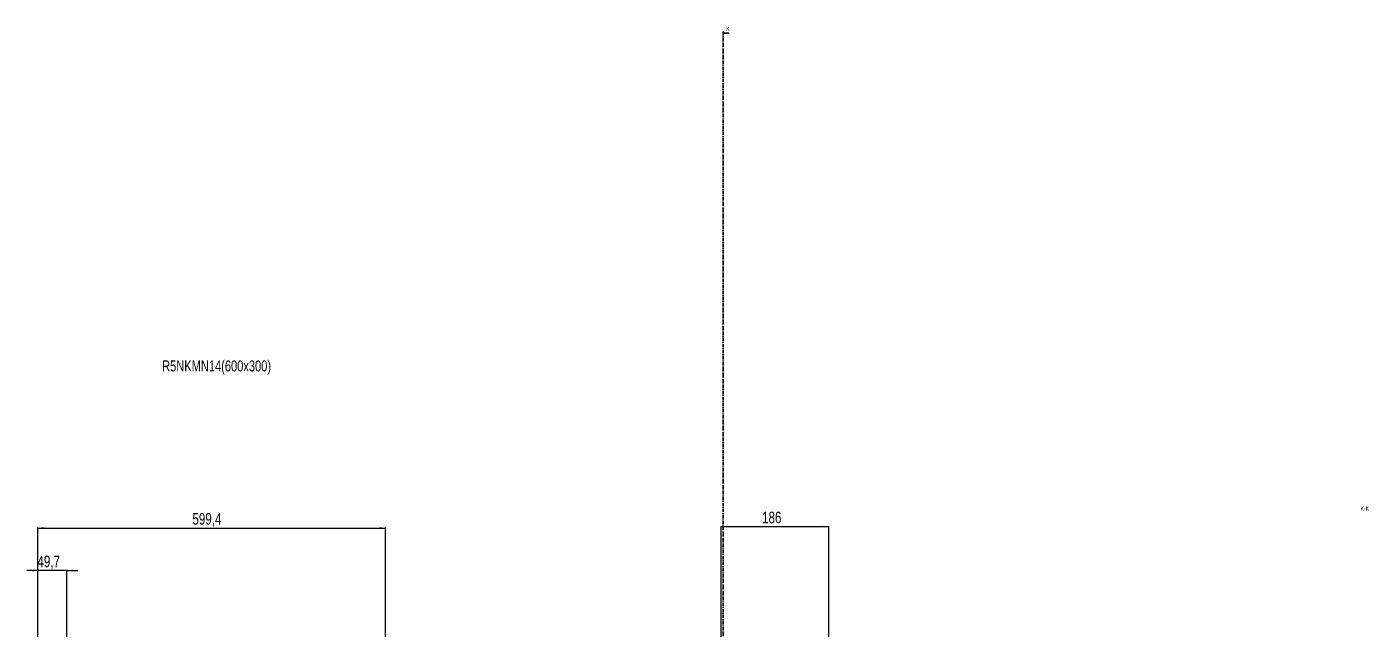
# Model space of a CAD drawing. Header units: millimetres. Extents: x -199 to 2653, y -1547 to 1507.
# Drawn here: x 45 to 2359, y 468 to 1507 of the extents above; entities that cross this region are included whole.
import ezdxf

# ---------------------------------------------------------------- set-up
doc = ezdxf.new("R2010")
doc.units = ezdxf.units.MM
doc.linetypes.add('CENTER', pattern=[10.16, 6.35, -1.27, 1.27, -1.27])
doc.layers.add('FORMAT', color=7, linetype='Continuous')
doc.styles.add('SLDTEXTSTYLE0', font='TXT', dxfattribs={"width": 0.75})
doc.dimstyles.new('SLDDIMSTYLE0', dxfattribs={"dimtxt": 20, "dimasz": 10, "dimexe": 0, "dimexo": 0.0625, "dimgap": 5, "dimtad": 2, "dimdec": 1, "dimrnd": 1e-09, "dimzin": 12, "dimdsep": 46, "dimtxsty": 'SLDTEXTSTYLE0', "dimsah": 1, "dimcen": 0.09, "dimadec": 0, "dimazin": 3, "dimtfac": 1, "dimtofl": 0, "dimtmove": 0, "dimatfit": 3, "dimfxl": 0, "dimfrac": 2, "dimtolj": 1, "dimtzin": 12, "dimarcsym": 0})
doc.dimstyles.new('SLDDIMSTYLE1', dxfattribs={"dimtxt": 20, "dimasz": 10, "dimexe": 0, "dimexo": 0.0625, "dimgap": 5, "dimtad": 2, "dimdec": 1, "dimrnd": 1e-09, "dimzin": 12, "dimdsep": 46, "dimtxsty": 'SLDTEXTSTYLE0', "dimsah": 1, "dimcen": 0.09, "dimadec": 0, "dimazin": 3, "dimtfac": 1, "dimtmove": 0, "dimatfit": 0, "dimfxl": 0, "dimfrac": 2, "dimtolj": 1, "dimtzin": 12, "dimarcsym": 0})

# ---------------------------------------------------------------- blocks, each defined once
blk = doc.blocks.new('_D_1')
at = {"layer": 'FORMAT'}
for p, q in [((64, 447.2), (64, 643.6)), ((64, 642.6), (663.4, 642.6)), ((663.4, 447.2), (663.4, 643.6))]:
    blk.add_line(p, q, dxfattribs=at)
for points in [[(64, 642.6), (74, 641.1), (74, 644.2)], [(663.4, 642.6), (653.4, 644.2), (653.4, 641.1)]]:
    blk.add_solid(points, dxfattribs=at)
at = {"layer": 'FORMAT', "insert": (330.4, 668.4), "char_height": 20, "attachment_point": 1, "style": 'SLDTEXTSTYLE0'}
blk.add_mtext('599,4', dxfattribs=at)
blk = doc.blocks.new('_D_2')
at = {"layer": 'FORMAT'}
for p, q in [((64, 569.2), (44.7, 569.2)), ((64, 447.2), (64, 570.2)), ((113.7, 569.2), (64, 569.2)), ((113.7, 447.2), (113.7, 570.2)), ((113.7, 569.2), (132.9, 569.2))]:
    blk.add_line(p, q, dxfattribs=at)
for points in [[(64, 569.2), (54, 570.7), (54, 567.7)], [(113.7, 569.2), (123.7, 567.7), (123.7, 570.7)]]:
    blk.add_solid(points, dxfattribs=at)
at = {"layer": 'FORMAT', "insert": (63, 595), "char_height": 20, "attachment_point": 1, "style": 'SLDTEXTSTYLE0'}
blk.add_mtext('49,7', dxfattribs=at)
blk = doc.blocks.new('_D_4')
at = {"layer": 'FORMAT'}
for p, q in [((1242.6, 447.2), (1242.6, 646)), ((1242.6, 645), (1428.6, 645)), ((1428.6, 447.2), (1428.6, 646))]:
    blk.add_line(p, q, dxfattribs=at)
for points in [[(1242.6, 645), (1252.6, 643.5), (1252.6, 646.5)], [(1428.6, 645), (1418.6, 646.5), (1418.6, 643.5)]]:
    blk.add_solid(points, dxfattribs=at)
at = {"layer": 'FORMAT', "insert": (1313.4, 670.8), "char_height": 20, "attachment_point": 1, "style": 'SLDTEXTSTYLE0'}
blk.add_mtext('186', dxfattribs=at)

msp = doc.modelspace()

# ---------------------------------------------------------------- linework, layer by layer
at = {"color": 7, "linetype": 'CENTER', "lineweight": 35}
msp.add_line((1246.28, 1499.09), (1246.28, -1103.67), dxfattribs=at)
at = {"color": 7, "linetype": 'Continuous', "lineweight": 35}
msp.add_line((1256.92, 1496.09), (1246.28, 1496.09), dxfattribs=at)
msp.add_solid([(1246.28, 1496.09), (1253.28, 1494.97), (1253.28, 1497.21)], dxfattribs=at)

# ---------------------------------------------------------------- texts
at = {"color": 7, "linetype": 'Continuous', "insert": (1251.43, 1507.16), "char_height": 7, "attachment_point": 1, "style": 'SLDTEXTSTYLE0'}
msp.add_mtext('K', dxfattribs=at)
at = {"layer": 'FORMAT', "style": 'SLDTEXTSTYLE0'}
for s, insert, char_height, attachment_point in [('R5NKMN14(600x300)', (278.18, 931.72), 19.05, 1), ('K-K', (2353.55, 679.8), 7, 2)]:
    msp.add_mtext(s, dxfattribs=dict(at, insert=insert, char_height=char_height, attachment_point=attachment_point))

# ---------------------------------------------------------------- dimensions: what is measured, and where the dimension line sits
at = {"layer": 'FORMAT'}
for base, p1, p2, picture, middle in [((663.38, 642.62), (63.98, 447.21), (663.38, 447.21), '_D_1', (363.68, 642.62)), ((1428.55, 645), (1242.55, 447.21), (1428.55, 447.21), '_D_4', (1335.55, 645))]:
    dim = msp.add_linear_dim(base=base, p1=p1, p2=p2, angle=0, dimstyle='SLDDIMSTYLE0', dxfattribs=at)
    dim.commit()
    dim.dimension.update_dxf_attribs({"geometry": picture, "text_midpoint": middle, "dimtype": 160})
dim = msp.add_linear_dim(base=(63.98, 569.21), p1=(113.68, 447.21), p2=(63.98, 447.21), dimstyle='SLDDIMSTYLE1', dxfattribs=at)
dim.commit()
dim.dimension.update_dxf_attribs({"geometry": '_D_2', "text_midpoint": (88.83, 569.21), "dimtype": 160})

doc.saveas('drawing.dxf')
